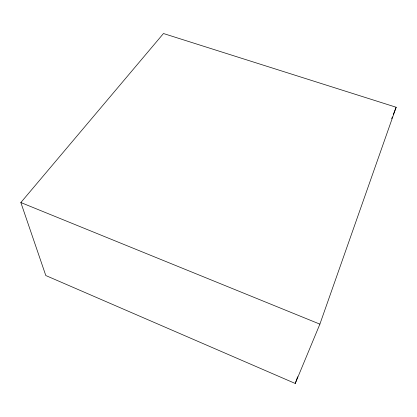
<?xml version="1.0" encoding="UTF-8"?>
<svg xmlns="http://www.w3.org/2000/svg" width="417" height="417" viewBox="0 0 417 417"><rect width="100%" height="100%" fill="white"/><g stroke="black" fill="none" stroke-linecap="round" stroke-linejoin="round"><path stroke-width="0.63" d="M319.886 324.139L396.15 107.247L163.469 33.522L20.85 202.537L45.807 275.538L295.246 383.478L319.886 324.139L20.85 202.537M295.246 383.478L297.644 376.744M391.672 118.715L392.381 116.901M393.325 114.487L396.15 107.247"/></g></svg>
